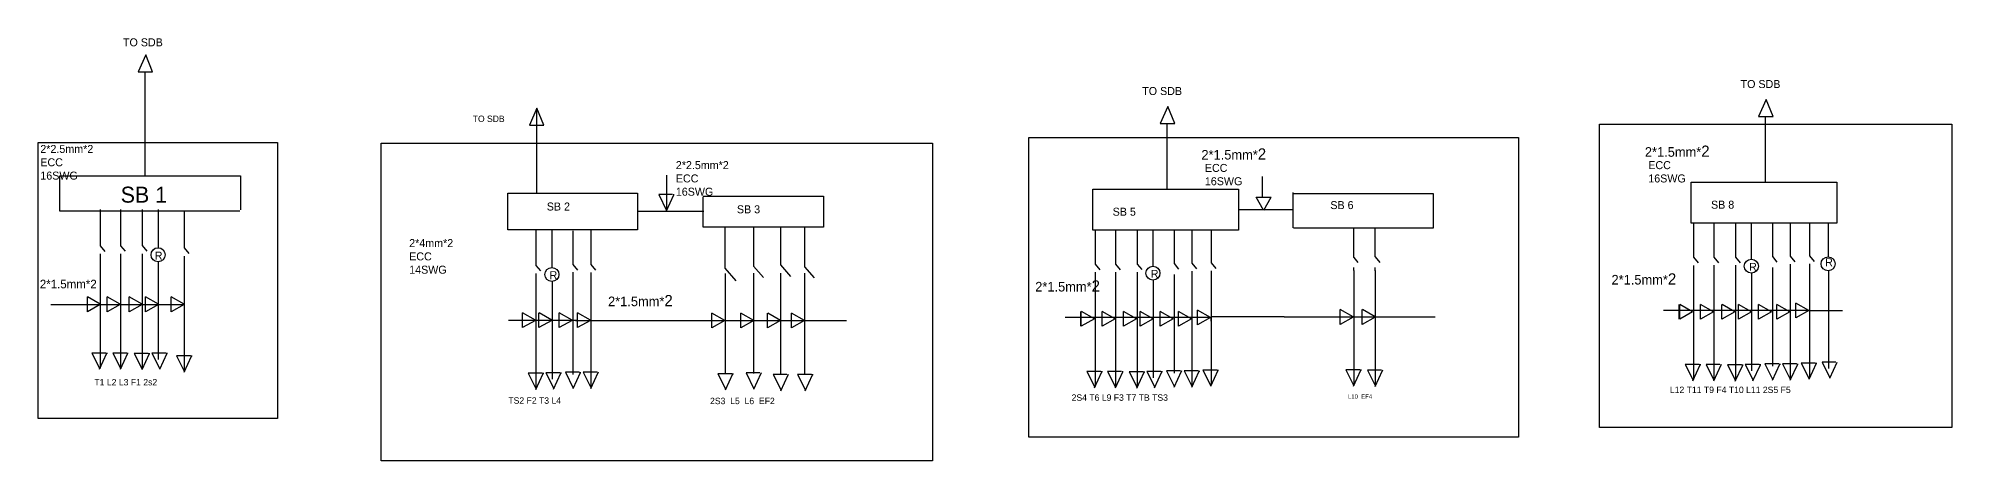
# Model space of a CAD drawing. Header units: feet. Extents: x 2705 to 3746, y 888 to 987.
# Drawn here: x 2704.7 to 3149.9, y 888.5 to 987 of the extents above; entities that cross this region are included whole.
import ezdxf

# ---------------------------------------------------------------- set-up
doc = ezdxf.new("R2010")
doc.units = ezdxf.units.FT
doc.header["$MEASUREMENT"] = 0

msp = doc.modelspace()

# ---------------------------------------------------------------- linework, layer by layer
for p, q in [((2729.71, 983.12), (2727.96, 979.14)), ((2731.32, 979.14), (2729.71, 983.12)), ((2727.96, 979.14), (2731.32, 979.14)), ((2729.62, 954.72), (2729.62, 979.07)), ((2820.74, 970.68), (2818.99, 966.7)), ((2820.69, 950.89), (2820.69, 970.51)), ((2822.34, 966.7), (2820.74, 970.68)), ((2967.48, 971.05), (2965.73, 967.07)), ((2969.09, 967.07), (2967.48, 971.05)), ((3106.68, 972.68), (3104.93, 968.7)), ((3108.29, 968.7), (3106.68, 972.68)), ((2818.99, 966.7), (2822.34, 966.7)), ((2965.73, 967.07), (2969.09, 967.07)), ((2967.31, 951.79), (2967.31, 967.12)), ((3104.93, 968.7), (3108.29, 968.7)), ((3106.5, 953.42), (3106.5, 968.74)), ((2704.72, 898.33), (2704.72, 962.64)), ((2704.72, 962.64), (2720.44, 962.64)), ((2708.97, 962.64), (2760.36, 962.64)), ((2760.36, 962.64), (2760.36, 898.33)), ((2709.77, 947.77), (2709.77, 954.93)), ((2709.77, 954.93), (2751.76, 954.93)), ((2751.76, 954.93), (2751.76, 946.95)), ((2850.92, 946.94), (2850.92, 955.05)), ((2989.52, 950.05), (2989.52, 954.77)), ((2709.77, 946.7), (2709.77, 948.18)), ((2852.3, 950.54), (2849.06, 950.54)), ((2849.06, 950.54), (2850.91, 946.84)), ((2850.85, 946.75), (2852.57, 950.47)), ((2852.39, 950.55), (2852.68, 950.51)), ((2859.43, 950.15), (2887.42, 950.15)), ((2859.43, 942.94), (2859.43, 950.01)), ((2887.42, 950.15), (2887.42, 942.94)), ((2989.77, 946.9), (2988.08, 949.92)), ((2988.08, 949.92), (2991.54, 949.92)), ((2989.82, 946.9), (2991.54, 949.9)), ((3029.31, 950.7), (2996.6, 950.7)), ((2996.63, 943.85), (2996.63, 951.01)), ((3029.31, 942.79), (3029.31, 950.7)), ((2751.65, 946.7), (2709.77, 946.7)), ((2719.13, 947.03), (2719.13, 938.58)), ((2723.88, 947.07), (2723.88, 938.62)), ((2728.88, 947.07), (2728.88, 938.63)), ((2732.66, 938.2), (2732.66, 947.07)), ((2738.65, 946.52), (2738.65, 938.08)), ((2844.12, 946.7), (2859.52, 946.7)), ((2983.87, 947.03), (2996.61, 947.03)), ((2996.63, 942.78), (2996.63, 944.26)), ((3089.78, 943.89), (3089.78, 935.93)), ((3094.53, 943.89), (3094.53, 935.97)), ((3099.53, 943.89), (3099.53, 935.98)), ((3103.31, 935.54), (3103.31, 943.89)), ((3108.14, 943.89), (3108.14, 936.06)), ((3112.28, 943.89), (3112.28, 936.2)), ((3116.8, 943.89), (3116.8, 936.25)), ((3121.16, 936.1), (3121.16, 943.89)), ((2820.5, 942.28), (2820.5, 934.03)), ((2824.27, 933.6), (2824.27, 942.28)), ((2829.11, 942.06), (2829.11, 934.18)), ((2833.24, 942.28), (2833.24, 934.25)), ((2887.42, 942.94), (2859.43, 942.94)), ((2864.48, 942.89), (2864.48, 933.35)), ((2871.13, 942.91), (2871.13, 933.86)), ((2877.4, 942.91), (2877.4, 934.13)), ((2883.01, 942.8), (2883.01, 933.7)), ((2950.58, 942.26), (2950.58, 934.3)), ((2955.33, 942.26), (2955.33, 934.34)), ((2960.34, 942.26), (2960.34, 934.35)), ((2964.11, 933.92), (2964.11, 942.26)), ((2968.95, 942.26), (2968.95, 934.43)), ((2973.08, 942.26), (2973.08, 934.57)), ((2977.6, 942.26), (2977.6, 934.62)), ((2996.71, 942.79), (3029.31, 942.79)), ((3010.74, 935.84), (3010.74, 942.79)), ((3015.75, 936.01), (3015.75, 942.79)), ((2719.13, 938.58), (2720.22, 937.27)), ((2719.13, 936.69), (2719.13, 910.11)), ((2723.88, 938.62), (2724.97, 937.31)), ((2723.88, 936.73), (2723.88, 910.15)), ((2728.88, 938.63), (2729.98, 937.32)), ((2728.88, 936.73), (2728.88, 910.15)), ((2732.72, 924.78), (2732.72, 934.88)), ((2738.65, 938.08), (2739.74, 936.77)), ((2738.65, 936.19), (2738.65, 909.61)), ((3010.74, 935.84), (3011.68, 934.72)), ((3015.74, 936.02), (3016.84, 934.71)), ((3089.78, 935.93), (3090.87, 934.62)), ((3094.53, 935.97), (3095.62, 934.66)), ((3099.53, 935.98), (3100.63, 934.66)), ((3108.14, 936.06), (3109.19, 934.81)), ((3112.28, 936.2), (3113.37, 934.89)), ((3116.8, 936.25), (3117.89, 934.94)), ((2820.5, 934.03), (2821.59, 932.72)), ((2820.5, 932.13), (2820.5, 905.56)), ((2829.09, 934.21), (2830.19, 932.9)), ((2829.11, 932.43), (2829.11, 908.58)), ((2833.24, 934.25), (2834.34, 932.94)), ((2833.24, 932.36), (2833.24, 905.78)), ((2864.48, 933.35), (2867, 930.4)), ((2864.5, 932.16), (2864.5, 908.84)), ((2871.13, 933.86), (2873.4, 931.22)), ((2871.13, 932.18), (2871.13, 908.85)), ((2877.4, 934.13), (2879.72, 931.42)), ((2877.4, 932.19), (2877.4, 908.74)), ((2883.01, 933.7), (2885.25, 931.09)), ((2883.01, 932.2), (2883.01, 908.63)), ((2950.58, 934.3), (2951.67, 932.99)), ((2950.58, 932.41), (2950.58, 905.83)), ((2955.33, 934.34), (2956.43, 933.03)), ((2955.33, 932.45), (2955.33, 905.87)), ((2960.34, 934.35), (2961.43, 933.04)), ((2960.34, 932.45), (2960.34, 905.87)), ((2964.18, 920.5), (2964.18, 930.6)), ((2968.95, 934.43), (2969.99, 933.18)), ((2968.95, 931.88), (2968.95, 908.9)), ((2973.08, 934.57), (2974.17, 933.26)), ((2973.08, 932.68), (2973.08, 906.1)), ((2977.6, 934.62), (2978.69, 933.31)), ((2977.6, 932.73), (2977.6, 906.15)), ((3010.74, 932.82), (3010.74, 933.54)), ((3010.74, 932.81), (3010.74, 906.23)), ((3015.74, 932.81), (3015.74, 906.23)), ((3015.75, 932.79), (3015.75, 933.54)), ((3089.78, 934.04), (3089.78, 907.46)), ((3094.53, 934.08), (3094.53, 907.5)), ((3099.53, 934.08), (3099.53, 907.5)), ((3103.38, 922.13), (3103.38, 932.23)), ((3108.14, 933.51), (3108.14, 910.53)), ((3112.28, 934.31), (3112.28, 907.73)), ((3116.8, 934.36), (3116.8, 907.78)), ((3121.23, 922.68), (3121.23, 932.78)), ((2716.14, 923.22), (2716.14, 926.68)), ((2719.16, 924.96), (2716.16, 926.68)), ((2720.72, 923.22), (2720.72, 926.68)), ((2723.74, 924.96), (2720.74, 926.68)), ((2725.88, 923.22), (2725.88, 926.68)), ((2728.9, 924.96), (2725.9, 926.68)), ((2729.65, 923.22), (2729.65, 926.68)), ((2732.67, 924.96), (2729.67, 926.68)), ((2735.62, 923.22), (2735.62, 926.68)), ((2738.65, 924.96), (2735.65, 926.68)), ((2824.34, 920.18), (2824.34, 930.28)), ((2707.62, 924.91), (2738.61, 924.91)), ((2719.16, 924.91), (2716.14, 923.22)), ((2723.74, 924.91), (2720.72, 923.22)), ((2728.9, 924.91), (2725.88, 923.22)), ((2732.67, 924.91), (2729.65, 923.22)), ((2732.72, 912.11), (2732.72, 924.85)), ((2738.65, 924.91), (2735.62, 923.22)), ((2817.36, 919.53), (2817.36, 922.99)), ((2820.38, 921.27), (2817.38, 922.99)), ((2821.21, 919.53), (2821.21, 922.99)), ((2824.23, 921.27), (2821.23, 922.99)), ((2825.88, 919.53), (2825.88, 922.99)), ((2828.9, 921.27), (2825.9, 922.99)), ((2830.13, 919.53), (2830.13, 922.99)), ((2833.16, 921.27), (2830.16, 922.99)), ((2861.39, 919.47), (2861.39, 922.93)), ((2864.41, 921.21), (2861.41, 922.93)), ((2868.15, 919.47), (2868.15, 922.93)), ((2871.17, 921.21), (2868.17, 922.93)), ((2874.39, 919.47), (2874.39, 922.93)), ((2877.42, 921.21), (2874.42, 922.93)), ((2879.95, 919.47), (2879.95, 922.93)), ((2882.98, 921.21), (2879.98, 922.93)), ((2977.41, 921.91), (2943.59, 921.91)), ((2947.23, 919.86), (2947.23, 923.32)), ((2947.37, 919.85), (2947.37, 923.31)), ((2950.4, 921.54), (2947.37, 919.85)), ((2950.4, 921.59), (2947.4, 923.31)), ((2952.2, 919.85), (2952.2, 923.31)), ((2955.23, 921.54), (2952.2, 919.85)), ((2955.23, 921.59), (2952.23, 923.31)), ((2957.2, 919.85), (2957.2, 923.31)), ((2960.22, 921.54), (2957.2, 919.85)), ((2960.22, 921.59), (2957.22, 923.31)), ((2961.05, 919.85), (2961.05, 923.31)), ((2964.07, 921.54), (2961.05, 919.85)), ((2964.07, 921.59), (2961.07, 923.31)), ((2965.71, 919.85), (2965.71, 923.31)), ((2968.74, 921.54), (2965.71, 919.85)), ((2968.74, 921.59), (2965.74, 923.31)), ((2969.97, 919.85), (2969.97, 923.31)), ((2972.99, 921.54), (2969.97, 919.85)), ((2972.99, 921.59), (2969.99, 923.31)), ((2974.39, 920.16), (2974.39, 923.63)), ((2977.41, 921.86), (2974.39, 920.16)), ((2977.41, 921.91), (2974.41, 923.63)), ((2994.54, 922.03), (2977.49, 922.03)), ((2977.61, 921), (2977.61, 921.9)), ((2994.54, 922.03), (3029.71, 922.03)), ((3007.58, 920.29), (3007.58, 923.75)), ((3010.61, 921.99), (3007.58, 920.29)), ((3010.61, 922.03), (3007.61, 923.75)), ((3012.74, 920.29), (3012.74, 923.75)), ((3015.76, 921.99), (3012.74, 920.29)), ((3015.76, 922.03), (3012.76, 923.75)), ((3116.61, 923.54), (3082.79, 923.54)), ((3086.43, 921.49), (3086.43, 924.95)), ((3086.57, 921.48), (3086.57, 924.94)), ((3089.59, 923.17), (3086.57, 921.48)), ((3089.59, 923.22), (3086.59, 924.94)), ((3091.4, 921.48), (3091.4, 924.94)), ((3094.42, 923.17), (3091.4, 921.48)), ((3094.42, 923.22), (3091.42, 924.94)), ((3096.39, 921.48), (3096.39, 924.94)), ((3099.42, 923.17), (3096.39, 921.48)), ((3099.42, 923.22), (3096.42, 924.94)), ((3100.24, 921.48), (3100.24, 924.94)), ((3103.27, 923.17), (3100.24, 921.48)), ((3103.27, 923.22), (3100.27, 924.94)), ((3103.38, 909.46), (3103.38, 922.2)), ((3104.91, 921.48), (3104.91, 924.94)), ((3107.93, 923.17), (3104.91, 921.48)), ((3107.93, 923.22), (3104.93, 924.94)), ((3109.17, 921.48), (3109.17, 924.94)), ((3112.19, 923.17), (3109.17, 921.48)), ((3112.19, 923.22), (3109.19, 924.94)), ((3113.59, 921.79), (3113.59, 925.26)), ((3116.61, 923.49), (3113.59, 921.79)), ((3116.61, 923.54), (3113.61, 925.26)), ((3116.61, 923.49), (3124.41, 923.49)), ((3116.81, 922.63), (3116.81, 923.53)), ((3121.23, 910.01), (3121.23, 922.75)), ((2829.99, 921.15), (2814.09, 921.15)), ((2820.38, 921.22), (2817.36, 919.53)), ((2824.23, 921.22), (2821.21, 919.53)), ((2824.34, 907.51), (2824.34, 920.25)), ((2828.9, 921.22), (2825.88, 919.53)), ((2829.73, 921.18), (2833.24, 921.18)), ((2833.16, 921.22), (2830.13, 919.53)), ((2833.24, 921.18), (2892.73, 921.18)), ((2864.41, 921.17), (2861.39, 919.47)), ((2871.17, 921.17), (2868.15, 919.47)), ((2877.42, 921.17), (2874.39, 919.47)), ((2882.98, 921.17), (2879.95, 919.47)), ((2964.18, 907.83), (2964.18, 920.57)), ((2720.44, 913.61), (2717.2, 913.61)), ((2717.2, 913.61), (2719.05, 909.9)), ((2718.99, 909.81), (2720.71, 913.54)), ((2720.53, 913.61), (2720.82, 913.57)), ((2725.29, 913.61), (2722.05, 913.61)), ((2722.05, 913.61), (2723.9, 909.9)), ((2723.84, 909.81), (2725.56, 913.54)), ((2725.38, 913.61), (2725.67, 913.57)), ((2730.31, 913.52), (2727.06, 913.52)), ((2727.06, 913.52), (2728.92, 909.82)), ((2728.86, 909.73), (2730.58, 913.46)), ((2730.4, 913.53), (2730.68, 913.49)), ((2734.41, 913.61), (2731.17, 913.61)), ((2731.17, 913.61), (2733.03, 909.9)), ((2732.97, 909.81), (2734.69, 913.54)), ((2734.5, 913.61), (2734.79, 913.57)), ((2740.12, 912.96), (2736.88, 912.96)), ((2736.88, 912.96), (2738.73, 909.25)), ((2738.67, 909.17), (2740.39, 912.89)), ((2740.21, 912.97), (2740.49, 912.92)), ((2821.92, 908.92), (2818.68, 908.92)), ((2818.68, 908.92), (2820.53, 905.22)), ((2820.48, 905.13), (2822.2, 908.86)), ((2822.01, 908.93), (2822.3, 908.89)), ((2826.03, 909.01), (2822.79, 909.01)), ((2822.79, 909.01), (2824.64, 905.3)), ((2824.59, 905.22), (2826.31, 908.94)), ((2826.12, 909.02), (2826.41, 908.97)), ((2830.58, 909.13), (2827.34, 909.13)), ((2827.34, 909.13), (2829.19, 905.43)), ((2829.13, 905.34), (2830.85, 909.06)), ((2830.67, 909.14), (2830.96, 909.09)), ((2834.71, 909.13), (2831.47, 909.13)), ((2831.47, 909.13), (2833.33, 905.43)), ((2833.27, 905.34), (2834.99, 909.06)), ((2834.81, 909.14), (2835.09, 909.09)), ((2866.07, 908.79), (2862.82, 908.79)), ((2862.82, 908.79), (2864.68, 905.09)), ((2864.62, 905), (2866.34, 908.72)), ((2866.16, 908.8), (2866.44, 908.76)), ((2872.61, 908.96), (2869.37, 908.96)), ((2869.37, 908.96), (2871.22, 905.26)), ((2871.16, 905.17), (2872.88, 908.9)), ((2872.7, 908.97), (2872.99, 908.93)), ((2878.9, 908.62), (2875.65, 908.62)), ((2875.65, 908.62), (2877.51, 904.92)), ((2877.45, 904.83), (2879.17, 908.55)), ((2878.99, 908.63), (2879.27, 908.58)), ((2884.58, 908.62), (2881.34, 908.62)), ((2881.34, 908.62), (2883.19, 904.92)), ((2883.13, 904.83), (2884.85, 908.55)), ((2884.67, 908.63), (2884.96, 908.58)), ((2951.9, 909.33), (2948.66, 909.33)), ((2948.66, 909.33), (2950.51, 905.62)), ((2950.45, 905.53), (2952.17, 909.26)), ((2951.99, 909.33), (2952.27, 909.29)), ((2956.75, 909.33), (2953.5, 909.33)), ((2953.5, 909.33), (2955.36, 905.62)), ((2955.3, 905.53), (2957.02, 909.26)), ((2956.84, 909.33), (2957.12, 909.29)), ((2961.76, 909.24), (2958.52, 909.24)), ((2958.52, 909.24), (2960.37, 905.54)), ((2960.31, 905.45), (2962.03, 909.18)), ((2961.85, 909.25), (2962.14, 909.21)), ((2965.87, 909.33), (2962.63, 909.33)), ((2962.63, 909.33), (2964.48, 905.62)), ((2964.42, 905.53), (2966.14, 909.26)), ((2965.96, 909.33), (2966.25, 909.29)), ((2970.42, 909.45), (2967.18, 909.45)), ((2967.18, 909.45), (2969.03, 905.74)), ((2968.97, 905.66), (2970.69, 909.38)), ((2970.51, 909.46), (2970.79, 909.41)), ((2974.55, 909.45), (2971.31, 909.45)), ((2971.31, 909.45), (2973.16, 905.74)), ((2973.1, 905.66), (2974.82, 909.38)), ((2974.64, 909.46), (2974.93, 909.41)), ((2978.91, 909.64), (2975.67, 909.64)), ((2975.67, 909.64), (2977.52, 905.94)), ((2977.47, 905.85), (2979.19, 909.58)), ((2979, 909.65), (2979.29, 909.61)), ((3012.15, 909.69), (3008.91, 909.69)), ((3008.91, 909.69), (3010.76, 905.98)), ((3010.71, 905.89), (3012.43, 909.62)), ((3012.24, 909.69), (3012.53, 909.65)), ((3017.17, 909.6), (3013.93, 909.6)), ((3013.93, 909.6), (3015.78, 905.9)), ((3015.72, 905.81), (3017.44, 909.54)), ((3017.26, 909.61), (3017.54, 909.57)), ((3091.09, 910.96), (3087.85, 910.96)), ((3087.85, 910.96), (3089.71, 907.25)), ((3089.65, 907.16), (3091.37, 910.89)), ((3091.19, 910.96), (3091.47, 910.92)), ((3095.94, 910.96), (3092.7, 910.96)), ((3092.7, 910.96), (3094.55, 907.25)), ((3094.5, 907.16), (3096.22, 910.89)), ((3096.03, 910.96), (3096.32, 910.92)), ((3100.96, 910.87), (3097.72, 910.87)), ((3097.72, 910.87), (3099.57, 907.17)), ((3099.51, 907.08), (3101.23, 910.81)), ((3101.05, 910.88), (3101.33, 910.84)), ((3105.07, 910.96), (3101.82, 910.96)), ((3101.82, 910.96), (3103.68, 907.25)), ((3103.62, 907.16), (3105.34, 910.89)), ((3105.16, 910.96), (3105.44, 910.92)), ((3109.62, 911.08), (3106.37, 911.08)), ((3106.37, 911.08), (3108.23, 907.37)), ((3108.17, 907.28), (3109.89, 911.01)), ((3109.71, 911.08), (3109.99, 911.04)), ((3113.75, 911.08), (3110.51, 911.08)), ((3110.51, 911.08), (3112.36, 907.37)), ((3112.3, 907.28), (3114.02, 911.01)), ((3113.84, 911.08), (3114.12, 911.04)), ((3118.11, 911.27), (3114.87, 911.27)), ((3114.87, 911.27), (3116.72, 907.57)), ((3116.66, 907.48), (3118.38, 911.21)), ((3118.2, 911.28), (3118.49, 911.24)), ((3122.92, 911.51), (3119.68, 911.51)), ((3119.68, 911.51), (3121.53, 907.8)), ((3121.47, 907.72), (3123.19, 911.44)), ((2760.36, 898.33), (2704.72, 898.33))]:
    msp.add_line(p, q)
for points in [[(3067.95, 966.92), (3149.86, 966.92), (3149.86, 896.24), (3067.95, 896.24)], [(2784.46, 962.52), (2912.77, 962.52), (2912.77, 888.49), (2784.46, 888.49)], [(2935.16, 963.85), (3049.09, 963.85), (3049.09, 893.98), (2935.16, 893.98)], [(3089.22, 953.42), (3123.15, 953.42), (3123.15, 943.89), (3089.22, 943.89)], [(2813.97, 950.89), (2844.12, 950.89), (2844.12, 942.28), (2813.97, 942.28)], [(2950.02, 951.79), (2983.95, 951.79), (2983.95, 942.26), (2950.02, 942.26)]]:
    msp.add_lwpolyline(points, close=True)
for centre in [(2732.59, 936.5), (3103.24, 933.85), (3121.09, 934.4), (2824.21, 931.9), (2964.04, 932.22)]:
    msp.add_circle(centre, 1.63)

# ---------------------------------------------------------------- texts
at = {"attachment_point": 1}
for s, insert, char_height, width in [('TO SDB', (2724.43, 986.94), 1.862, 13.5631), ('TO SDB', (2961.54, 975.59), 1.862, 13.5631), ('TO SDB', (3100.74, 977.22), 1.862, 13.5631), ('TO SDB', (2805.8, 968.94), 1.49, 10.3299), ('2*2.5mm*2\\PECC\\P16SWG', (2705.2, 962.09), 1.862, 25.3927), ('{\\H3x;2*1.5mm*\\H1.167x;2}', (3078.47, 961.95), 0.7448, 17.9596), ('2*2.5mm*2\\PECC\\P16SWG', (2853.04, 958.33), 1.862, 25.3927), ('{\\H3x;2*1.5mm*\\H1.167x;2}', (2975.31, 961.3), 0.7448, 17.9596), ('ECC \\P16SWG', (2976.11, 957.67), 1.862, 3.9945), ('ECC \\P16SWG', (3079.27, 958.32), 1.862, 3.9945), ('SB 1', (2723.9, 952.37), 3.724, 16.3709), ('{\\H2.5x;SB 2} ', (2823.02, 948.68), 0.7448, 10.9921), ('SB 6', (3005.3, 949.01), 1.862, 14.7086), ('SB 8', (3093.86, 949.1), 1.862, 16.4451), ('SB 3', (2867.25, 948.03), 1.862, 9.4029), ('SB 5', (2954.66, 947.47), 1.862, 16.4451), ('2*4mm*2\\PECC\\P14SWG', (2791.01, 940.16), 1.862, 12.582), ('R', (2731.83, 937.23), 1.86, 1.3949), ('R', (3120.4, 935.69), 1.86, 1.3949), ('2*1.5mm*2', (2705.09, 930.68), 2, 17.9596), ('R', (2823.68, 932.67), 1.86, 1.3949), ('{\\H3x;2*1.5mm*\\H1.167x;2}', (2936.65, 930.55), 0.7448, 17.9596), ('R', (2963.52, 932.99), 1.86, 1.3949), ('{\\H3x;2*1.5mm*\\H1.167x;2}', (3070.71, 932.18), 0.7448, 17.9596), ('R', (3102.71, 934.62), 1.86, 1.3949), ('{\\H3x;2*1.5mm*\\H1.167x;2}', (2837.27, 927.13), 0.7448, 17.9596), ('T1 L2 L3 F1 2s2', (2717.78, 907.56), 1.5, 26.7129), ('   2S4 T6 L9 F3 T7 TB TS3', (2943.44, 903.97), 1.5, 50.5393), (' L10  EF4', (3009.03, 903.97), 1, 31.1605), ('  L12 T11 T9 F4 T10 L11 2S5 F5', (3083.18, 905.78), 1.5, 50.5393), ('    TS2 F2 T3 L4', (2811.85, 903.28), 1.5, 24.1052), ('2S3  L5  L6  EF2', (2861, 903.19), 1.5, 23.7452)]:
    msp.add_mtext(s, dxfattribs=dict(at, insert=insert, char_height=char_height, width=width))

doc.saveas('drawing.dxf')
